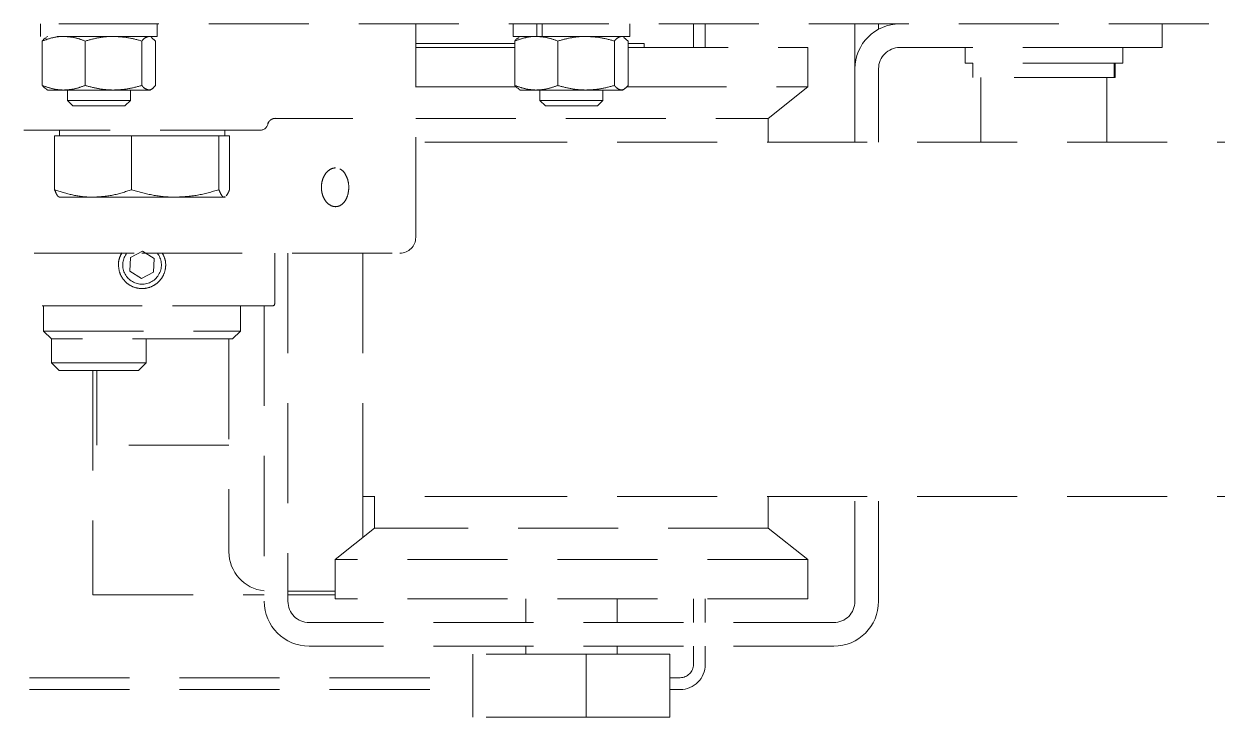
# Model space of a CAD drawing. Header units: millimetres. Extents: x 5227 to 261376, y 53707 to 123566.
# Drawn here: x 94620.8 to 94772.3, y 106781.5 to 106869.5 of the extents above; entities that cross this region are included whole.
import ezdxf

# ---------------------------------------------------------------- set-up
doc = ezdxf.new("R2010")
doc.units = ezdxf.units.MM
doc.linetypes.add('HIDDEN', pattern=[9.525, 6.35, -3.175])
doc.layers.get('0').update_dxf_attribs({"lineweight": 0})
doc.layers.add('PV_DIMENTION_SECOND_ROMANS', color=7, linetype='Continuous', lineweight=0)

# ---------------------------------------------------------------- blocks, each defined once
blk = doc.blocks.new('5251YJ5ET1M5TU')
at = {"color": 252, "linetype": 'HIDDEN', "lineweight": 0, "ltscale": 2}
for p, q in [((51922.09, 109846.35), (52345.39, 109846.35)), ((51995.99, 109846.35), (51995.99, 109844.75)), ((52010.79, 109844.75), (52010.79, 109846.35)), ((52043.62, 109819.25), (52043.62, 109846.35)), ((52055.99, 109846.35), (52055.99, 109844.75)), ((52058.99, 109846.35), (52058.99, 109844.75)), ((52059.66, 109844.75), (52059.66, 109846.35)), ((52070.79, 109844.75), (52070.79, 109846.35)), ((52078.89, 109843.35), (52078.89, 109846.35)), ((52080.39, 109843.35), (52080.39, 109846.35)), ((52099.39, 109846.35), (52099.39, 109840.65)), ((52102.39, 109846.35), (52102.39, 109845.67)), ((52138.39, 109846.35), (52138.39, 109843.35)), ((52010.79, 109844.75), (51995.99, 109844.75)), ((51996.89, 109844.75), (51996.71, 109844.65)), ((52010.07, 109844.65), (52009.89, 109844.75)), ((52010.06, 109844.61), (52010.58, 109844.17)), ((52058.99, 109844.75), (52055.99, 109844.75)), ((52056.89, 109844.75), (52056.71, 109844.65)), ((52058.99, 109844.75), (52059.49, 109844.75)), ((52059.66, 109844.75), (52059.49, 109844.75)), ((52070.79, 109844.75), (52059.66, 109844.75)), ((52070.07, 109844.65), (52069.89, 109844.75)), ((52070.06, 109844.61), (52070.58, 109844.17)), ((51996.2, 109838.53), (51996.2, 109844.17)), ((52001.65, 109838.53), (52001.65, 109844.17)), ((52008.84, 109838.53), (52008.84, 109844.17)), ((52010.58, 109838.53), (52010.58, 109844.17)), ((52056.2, 109843.85), (52043.62, 109843.85)), ((52043.62, 109843.35), (52056.2, 109843.35)), ((52056.2, 109838.53), (52056.2, 109844.17)), ((52061.65, 109838.53), (52061.65, 109844.17)), ((52068.84, 109838.53), (52068.84, 109844.17)), ((52070.58, 109838.53), (52070.58, 109844.17)), ((52072.64, 109843.85), (52070.58, 109843.85)), ((52070.58, 109843.35), (52093.39, 109843.35)), ((52072.64, 109843.35), (52072.64, 109843.85)), ((52093.39, 109838.35), (52093.39, 109843.35)), ((52133.39, 109843.35), (52105.09, 109843.35)), ((52113.39, 109843.35), (52113.39, 109841.35)), ((52133.39, 109841.35), (52133.39, 109843.35)), ((52138.39, 109843.35), (52133.39, 109843.35)), ((52099.39, 109831.35), (52099.39, 109840.65)), ((52102.39, 109831.35), (52102.39, 109840.65)), ((52133.39, 109841.35), (52113.39, 109841.35)), ((52114.34, 109841.35), (52114.34, 109839.55)), ((52132.3, 109841.35), (52132.3, 109839.55)), ((52132.41, 109839.55), (52132.41, 109841.35)), ((52132.44, 109839.55), (52132.44, 109841.35)), ((52132.3, 109839.55), (52114.34, 109839.55)), ((52115.39, 109839.55), (52115.39, 109831.35)), ((52131.39, 109831.35), (52131.39, 109839.55)), ((52132.3, 109839.55), (52132.41, 109839.55)), ((52132.44, 109839.55), (52132.41, 109839.55)), ((51996.71, 109838.06), (51996.89, 109837.95)), ((51996.89, 109837.95), (51998.92, 109837.95)), ((51998.92, 109837.95), (52005.25, 109837.95)), ((51999.39, 109837.95), (51999.39, 109836.64)), ((52005.25, 109837.95), (52009.71, 109837.95)), ((52007.39, 109836.64), (52007.39, 109837.95)), ((52009.71, 109837.95), (52009.89, 109837.95)), ((52009.89, 109837.95), (52010.07, 109838.06)), ((52043.62, 109838.35), (52056.35, 109838.35)), ((52056.71, 109838.06), (52056.89, 109837.95)), ((52056.89, 109837.95), (52058.92, 109837.95)), ((52058.92, 109837.95), (52065.25, 109837.95)), ((52059.39, 109837.95), (52059.39, 109836.64)), ((52065.25, 109837.95), (52069.71, 109837.95)), ((52067.39, 109836.64), (52067.39, 109837.95)), ((52069.71, 109837.95), (52069.89, 109837.95)), ((52069.89, 109837.95), (52070.07, 109838.06)), ((52070.4, 109838.35), (52093.39, 109838.35)), ((52088.39, 109834.35), (52093.39, 109838.35)), ((51999.39, 109836.64), (52000.08, 109835.95)), ((51999.39, 109836.64), (52007.39, 109836.64)), ((52000.08, 109835.95), (52006.7, 109835.95)), ((52006.7, 109835.95), (52007.39, 109836.64)), ((52059.39, 109836.64), (52060.08, 109835.95)), ((52059.39, 109836.64), (52067.39, 109836.64)), ((52060.08, 109835.95), (52066.7, 109835.95)), ((52066.7, 109835.95), (52067.39, 109836.64)), ((52025.76, 109834.36), (52025.8, 109834.35)), ((52025.8, 109834.35), (52035.64, 109834.35)), ((52043.62, 109834.35), (52088.39, 109834.35)), ((52088.39, 109831.35), (52088.39, 109834.35)), ((51998.37, 109832.85), (51998.37, 109832.15)), ((52019.37, 109832.15), (52019.37, 109832.85)), ((52024.85, 109833.67), (52024.84, 109833.69)), ((51997.76, 109832.15), (51997.76, 109825.29)), ((51997.76, 109832.15), (52002.64, 109832.15)), ((52002.64, 109832.15), (52007.53, 109832.15)), ((52007.53, 109832.15), (52007.53, 109825.29)), ((52007.53, 109832.15), (52013.08, 109832.15)), ((52013.08, 109832.15), (52018.63, 109832.15)), ((52018.63, 109832.15), (52018.63, 109825.29)), ((52018.63, 109832.15), (52019.3, 109832.15)), ((52019.3, 109832.15), (52019.97, 109832.15)), ((52019.97, 109832.15), (52019.97, 109825.29)), ((52057.46, 109831.35), (52043.62, 109831.35)), ((52272.39, 109831.35), (52057.46, 109831.35)), ((51998.3, 109824.39), (51998.37, 109824.35)), ((52002.64, 109824.35), (51998.37, 109824.35)), ((52002.64, 109824.35), (52013.08, 109824.35)), ((52019.3, 109824.35), (52013.08, 109824.35)), ((52019.43, 109824.43), (52019.3, 109824.35)), ((52019.3, 109824.35), (52019.37, 109824.35)), ((52019.37, 109824.35), (52019.43, 109824.39)), ((52007.4, 109816.68), (52008.94, 109817.48)), ((52008.87, 109817.25), (52008.86, 109817.25)), ((52010.4, 109816.55), (52008.94, 109817.48)), ((52025.72, 109810.85), (52025.72, 109817.25)), ((52027.39, 109817.25), (52027.39, 109773.05)), ((52036.89, 109817.25), (52036.89, 109786.35)), ((52007.33, 109814.95), (52007.4, 109816.68)), ((52010.33, 109814.82), (52010.4, 109816.55)), ((52007.33, 109814.95), (52008.79, 109814.02)), ((52010.33, 109814.82), (52008.79, 109814.02)), ((52008.39, 109812.79), (52008.74, 109812.75)), ((51996.37, 109810.55), (51996.37, 109807.35)), ((52021.37, 109807.35), (52021.37, 109810.55)), ((52024.39, 109810.55), (52024.39, 109773.05)), ((51996.37, 109807.35), (51997.37, 109806.35)), ((51996.37, 109807.35), (52021.37, 109807.35)), ((52020.37, 109806.35), (52021.37, 109807.35)), ((52020.37, 109806.35), (51997.37, 109806.35)), ((51997.39, 109806.35), (51997.39, 109803.32)), ((52009.39, 109803.32), (52009.39, 109806.35)), ((52019.89, 109806.35), (52019.89, 109779.35)), ((51997.39, 109803.32), (51998.35, 109802.35)), ((51997.39, 109803.32), (52009.39, 109803.32)), ((51998.35, 109802.35), (52008.42, 109802.35)), ((52002.64, 109802.35), (52002.64, 109773.85)), ((52003.14, 109792.85), (52003.14, 109802.35)), ((52008.42, 109802.35), (52009.39, 109803.32)), ((52019.89, 109792.85), (52003.14, 109792.85)), ((52057.46, 109786.35), (52036.89, 109786.35)), ((52036.89, 109786.35), (52036.89, 109781.15)), ((52038.39, 109786.35), (52038.39, 109782.35)), ((52272.39, 109786.35), (52057.46, 109786.35)), ((52088.39, 109782.35), (52088.39, 109786.35)), ((52099.39, 109773.05), (52099.39, 109786.35)), ((52102.39, 109773.05), (52102.39, 109786.35)), ((52038.39, 109782.35), (52033.39, 109778.35)), ((52088.39, 109782.35), (52038.39, 109782.35)), ((52093.39, 109778.35), (52088.39, 109782.35)), ((52033.39, 109778.35), (52033.39, 109773.35)), ((52093.39, 109778.35), (52033.39, 109778.35)), ((52093.39, 109773.35), (52093.39, 109778.35)), ((52002.64, 109773.85), (52024.39, 109773.85)), ((52027.39, 109774.35), (52030.39, 109774.35)), ((52027.39, 109773.85), (52033.39, 109773.85)), ((52033.39, 109774.35), (52030.39, 109774.35)), ((52093.39, 109773.35), (52033.39, 109773.35)), ((52057.59, 109773.35), (52057.59, 109770.35)), ((52069.19, 109770.35), (52069.19, 109773.35)), ((52078.89, 109770.35), (52078.89, 109773.35)), ((52080.39, 109770.35), (52080.39, 109773.35)), ((52096.69, 109770.35), (52030.09, 109770.35)), ((52096.69, 109767.35), (52030.09, 109767.35)), ((52057.59, 109767.35), (52057.59, 109766.35)), ((52069.19, 109766.35), (52069.19, 109767.35)), ((52078.89, 109765.05), (52078.89, 109767.35)), ((52080.39, 109765.05), (52080.39, 109767.35)), ((52065.26, 109766.35), (52050.89, 109766.35)), ((52050.89, 109758.35), (52050.89, 109766.35)), ((52065.26, 109758.35), (52065.26, 109766.35)), ((52065.26, 109766.35), (52075.89, 109766.35)), ((52075.89, 109766.35), (52075.89, 109758.35)), ((51918.39, 109763.35), (52050.89, 109763.35)), ((52075.89, 109763.35), (52077.19, 109763.35)), ((51918.39, 109761.85), (52050.89, 109761.85)), ((52075.89, 109761.85), (52077.19, 109761.85)), ((52065.26, 109758.35), (52050.89, 109758.35)), ((52065.26, 109758.35), (52075.89, 109758.35))]:
    blk.add_line(p, q, dxfattribs=at)
for centre, radius, start, end in [((52105.09, 109840.65), 5.7, 90, 180), ((52105.09, 109840.65), 2.7, 90, 180), ((52023.87, 109833.85), 1, 270, 349.2445), ((52041.62, 109819.25), 2, 270, 0), ((52008.87, 109815.75), 3, 149.3157, 181.6627), ((52008.87, 109815.75), 2.45, 141.6561, 267.5764), ((52008.87, 109815.75), 2.45, 267.5764, 38.5367), ((52008.87, 109815.75), 3, 285.4501, 30.6638), ((52025.42, 109810.85), 0.3, 270, 0), ((52024.89, 109779.35), 5, 180, 264.2608), ((52030.09, 109773.05), 5.7, 180, 270), ((52030.09, 109773.05), 2.7, 180, 270), ((52096.69, 109773.05), 5.7, 270, 0), ((52096.69, 109773.05), 2.7, 270, 0), ((52077.19, 109765.05), 3.2, 270, 0), ((52077.19, 109765.05), 1.7, 270, 0)]:
    blk.add_arc(centre, radius, start, end, dxfattribs=at)
for points, knots in [([(51998.92, 109844.75), (51998.86, 109844.75), (51998.37, 109844.75), (51997.45, 109844.62), (51996.62, 109844.32), (51996.2, 109844.17)], [0, 0, 0, 0, 0.070077, 0.530778, 1, 1, 1, 1]), ([(51996.2, 109844.17), (51996.27, 109844.26), (51996.44, 109844.47), (51996.61, 109844.54), (51996.71, 109844.57)], [0, 0, 0, 0, 0.43153, 1, 1, 1, 1]), ([(52001.65, 109844.17), (52001.21, 109844.33), (52000.32, 109844.66), (51999.39, 109844.72), (51998.92, 109844.75)], [0, 0, 0, 0, 0.495458, 1, 1, 1, 1]), ([(52005.25, 109844.75), (52005.16, 109844.75), (52004.52, 109844.75), (52003.3, 109844.62), (52002.21, 109844.32), (52001.65, 109844.17)], [0, 0, 0, 0, 0.070077, 0.530778, 1, 1, 1, 1]), ([(52008.84, 109844.17), (52008.26, 109844.33), (52007.08, 109844.66), (52005.86, 109844.72), (52005.25, 109844.75)], [0, 0, 0, 0, 0.495458, 1, 1, 1, 1]), ([(52008.84, 109844.17), (52008.92, 109844.26), (52009.2, 109844.6), (52009.49, 109844.69), (52009.71, 109844.75)], [0, 0, 0, 0, 0.257551, 1, 1, 1, 1]), ([(52058.92, 109844.75), (52058.86, 109844.75), (52058.37, 109844.75), (52057.45, 109844.62), (52056.62, 109844.32), (52056.2, 109844.17)], [0, 0, 0, 0, 0.070077, 0.530778, 1, 1, 1, 1]), ([(52056.2, 109844.17), (52056.27, 109844.26), (52056.44, 109844.47), (52056.61, 109844.54), (52056.71, 109844.57)], [0, 0, 0, 0, 0.43153, 1, 1, 1, 1]), ([(52061.65, 109844.17), (52061.21, 109844.33), (52060.32, 109844.66), (52059.39, 109844.72), (52058.92, 109844.75)], [0, 0, 0, 0, 0.495458, 1, 1, 1, 1]), ([(52065.25, 109844.75), (52065.16, 109844.75), (52064.52, 109844.75), (52063.3, 109844.62), (52062.21, 109844.32), (52061.65, 109844.17)], [0, 0, 0, 0, 0.070077, 0.530778, 1, 1, 1, 1]), ([(52068.84, 109844.17), (52068.26, 109844.33), (52067.08, 109844.66), (52065.86, 109844.72), (52065.25, 109844.75)], [0, 0, 0, 0, 0.495458, 1, 1, 1, 1]), ([(52068.84, 109844.17), (52068.92, 109844.26), (52069.2, 109844.6), (52069.49, 109844.69), (52069.71, 109844.75)], [0, 0, 0, 0, 0.257551, 1, 1, 1, 1]), ([(51998.92, 109837.95), (51998.86, 109837.95), (51998.37, 109837.96), (51997.45, 109838.08), (51996.62, 109838.38), (51996.2, 109838.53)], [0, 0, 0, 0, 0.070077, 0.530778, 1, 1, 1, 1]), ([(51996.2, 109838.53), (51996.27, 109838.44), (51996.44, 109838.23), (51996.61, 109838.17), (51996.71, 109838.13)], [0, 0, 0, 0, 0.43153, 1, 1, 1, 1]), ([(52001.65, 109838.53), (52001.21, 109838.37), (52000.32, 109838.04), (51999.39, 109837.98), (51998.92, 109837.95)], [0, 0, 0, 0, 0.495458, 1, 1, 1, 1]), ([(52005.25, 109837.95), (52005.16, 109837.95), (52004.52, 109837.96), (52003.3, 109838.08), (52002.21, 109838.38), (52001.65, 109838.53)], [0, 0, 0, 0, 0.070077, 0.530778, 1, 1, 1, 1]), ([(52008.84, 109838.53), (52008.26, 109838.37), (52007.08, 109838.04), (52005.86, 109837.98), (52005.25, 109837.95)], [0, 0, 0, 0, 0.495458, 1, 1, 1, 1]), ([(52008.84, 109838.53), (52008.92, 109838.44), (52009.2, 109838.1), (52009.49, 109838.02), (52009.71, 109837.95)], [0, 0, 0, 0, 0.257551, 1, 1, 1, 1]), ([(52009.71, 109837.95), (52009.79, 109837.96), (52010.08, 109837.99), (52010.37, 109838.3), (52010.58, 109838.53)], [0, 0, 0, 0, 0.268634, 1, 1, 1, 1]), ([(52058.92, 109837.95), (52058.86, 109837.95), (52058.37, 109837.96), (52057.45, 109838.08), (52056.62, 109838.38), (52056.2, 109838.53)], [0, 0, 0, 0, 0.070077, 0.530778, 1, 1, 1, 1]), ([(52056.2, 109838.53), (52056.27, 109838.44), (52056.44, 109838.23), (52056.61, 109838.17), (52056.71, 109838.13)], [0, 0, 0, 0, 0.43153, 1, 1, 1, 1]), ([(52061.65, 109838.53), (52061.21, 109838.37), (52060.32, 109838.04), (52059.39, 109837.98), (52058.92, 109837.95)], [0, 0, 0, 0, 0.495458, 1, 1, 1, 1]), ([(52065.25, 109837.95), (52065.16, 109837.95), (52064.52, 109837.96), (52063.3, 109838.08), (52062.21, 109838.38), (52061.65, 109838.53)], [0, 0, 0, 0, 0.070077, 0.530778, 1, 1, 1, 1]), ([(52068.84, 109838.53), (52068.26, 109838.37), (52067.08, 109838.04), (52065.86, 109837.98), (52065.25, 109837.95)], [0, 0, 0, 0, 0.495458, 1, 1, 1, 1]), ([(52068.84, 109838.53), (52068.92, 109838.44), (52069.2, 109838.1), (52069.49, 109838.02), (52069.71, 109837.95)], [0, 0, 0, 0, 0.257551, 1, 1, 1, 1]), ([(52069.71, 109837.95), (52069.79, 109837.96), (52070.08, 109837.99), (52070.37, 109838.3), (52070.58, 109838.53)], [0, 0, 0, 0, 0.268634, 1, 1, 1, 1]), ([(52024.84, 109833.62), (52024.87, 109833.71), (52024.93, 109833.9), (52025.14, 109834.13), (52025.43, 109834.31), (52025.65, 109834.34), (52025.76, 109834.35)], [0, 0, 0, 0, 0.240216, 0.486421, 0.739389, 1, 1, 1, 1]), ([(52024.85, 109833.68), (52024.86, 109833.72), (52024.88, 109833.8), (52024.91, 109833.87), (52024.93, 109833.91)], [0, 0, 0, 0, 0.496944, 1, 1, 1, 1]), ([(52023.87, 109832.85), (52023.82, 109832.85), (52023.72, 109832.85), (52022.88, 109832.85), (52021.5, 109832.85), (52019.55, 109832.85), (52017.54, 109832.85), (52015.78, 109832.85), (52013.98, 109832.85), (52011.67, 109832.85), (52008.87, 109832.85), (52006.07, 109832.85), (52003.27, 109832.85), (52000.58, 109832.85), (51998.18, 109832.85), (51996.56, 109832.85), (51995.52, 109832.85), (51994.71, 109832.85), (51994.01, 109832.85), (51993.92, 109832.85), (51993.87, 109832.85)], [0, 0, 0, 0, 0.058248, 0.119986, 0.18429, 0.249959, 0.315627, 0.347815, 0.380014, 0.441752, 0.5, 0.558248, 0.619986, 0.68429, 0.749959, 0.815627, 0.847815, 0.880014, 0.941752, 1, 1, 1, 1]), ([(52033.44, 109828.06), (52033.63, 109828.03), (52034.02, 109827.98), (52034.52, 109827.56), (52034.89, 109826.93), (52035.11, 109826.15), (52035.14, 109825.32), (52034.98, 109824.51), (52034.66, 109823.83), (52034.19, 109823.34), (52033.76, 109823.16), (52033.31, 109823.13), (52032.85, 109823.24), (52032.31, 109823.64), (52031.89, 109824.27), (52031.65, 109825.05), (52031.62, 109825.89), (52031.79, 109826.69), (52032.16, 109827.38), (52032.67, 109827.86), (52033.12, 109828.05), (52033.38, 109828.06), (52033.44, 109828.06)], [0, 0, 0, 0, 0.053595, 0.107186, 0.160861, 0.214592, 0.268232, 0.321775, 0.375368, 0.429079, 0.482792, 0.5, 0.553595, 0.607186, 0.660861, 0.714592, 0.768232, 0.821775, 0.875368, 0.929079, 0.982792, 1, 1, 1, 1]), ([(52002.64, 109824.35), (52002.53, 109824.35), (52001.65, 109824.36), (52000, 109824.57), (51998.51, 109825.05), (51997.76, 109825.29)], [0, 0, 0, 0, 0.070095, 0.530787, 1, 1, 1, 1]), ([(51997.76, 109825.29), (51997.85, 109825.09), (51998.01, 109824.68), (51998.24, 109824.39), (51998.38, 109824.36), (51998.43, 109824.35)], [0, 0, 0, 0, 0.384641, 0.773015, 1, 1, 1, 1]), ([(52007.53, 109825.29), (52006.73, 109825.03), (52005.13, 109824.5), (52003.48, 109824.4), (52002.64, 109824.35)], [0, 0, 0, 0, 0.495458, 1, 1, 1, 1]), ([(52013.08, 109824.35), (52012.95, 109824.35), (52011.95, 109824.36), (52010.07, 109824.57), (52008.38, 109825.05), (52007.53, 109825.29)], [0, 0, 0, 0, 0.070095, 0.530787, 1, 1, 1, 1]), ([(52018.63, 109825.29), (52017.73, 109825.03), (52015.91, 109824.5), (52014.03, 109824.4), (52013.08, 109824.35)], [0, 0, 0, 0, 0.495458, 1, 1, 1, 1]), ([(52019.3, 109824.35), (52019.25, 109824.36), (52019.11, 109824.39), (52018.89, 109824.68), (52018.72, 109825.09), (52018.63, 109825.29)], [0, 0, 0, 0, 0.226985, 0.61127, 1, 1, 1, 1]), ([(52019.97, 109825.29), (52019.93, 109825.18), (52019.8, 109824.85), (52019.66, 109824.65), (52019.57, 109824.52)], [0, 0, 0, 0, 0.341489, 1, 1, 1, 1]), ([(51976.12, 109817.25), (51976.16, 109817.25), (51976.26, 109817.25), (51977.05, 109817.25), (51978.24, 109817.25), (51979.74, 109817.25), (51981.42, 109817.25), (51983.4, 109817.25), (51985.67, 109817.25), (51988.18, 109817.25), (51990.89, 109817.25), (51993.77, 109817.25), (51997.07, 109817.25), (52000.78, 109817.25), (52004.83, 109817.25), (52007.53, 109817.25), (52008.86, 109817.25)], [0, 0, 0, 0, 0.077635, 0.157672, 0.239953, 0.304285, 0.368608, 0.434309, 0.5, 0.565701, 0.631392, 0.695725, 0.760048, 0.842337, 0.922367, 1, 1, 1, 1]), ([(52005.87, 109815.75), (52005.9, 109815.42), (52005.96, 109814.75), (52006.47, 109813.86), (52007.22, 109813.17), (52008.17, 109812.77), (52009.19, 109812.71), (52010.17, 109812.99), (52011.01, 109813.57), (52011.61, 109814.4), (52011.9, 109815.38), (52011.87, 109816.39), (52011.59, 109816.97), (52011.45, 109817.25)], [0, 0, 0, 0, 0.09102, 0.182006, 0.273902, 0.366416, 0.45795, 0.548459, 0.639446, 0.731687, 0.824045, 0.915144, 1, 1, 1, 1]), ([(52006.3, 109817.25), (52006.16, 109817), (52005.91, 109816.53), (52005.88, 109816), (52005.87, 109815.75)], [0, 0, 0, 0, 0.536646, 1, 1, 1, 1]), ([(52008.87, 109817.25), (52010.2, 109817.25), (52012.9, 109817.25), (52016.96, 109817.25), (52020.66, 109817.25), (52023.96, 109817.25), (52026.84, 109817.25), (52029.55, 109817.25), (52032.07, 109817.25), (52034.33, 109817.25), (52036.31, 109817.25), (52038, 109817.25), (52039.5, 109817.25), (52040.69, 109817.25), (52041.47, 109817.25), (52041.57, 109817.25), (52041.62, 109817.25)], [0, 0, 0, 0, 0.077637, 0.157672, 0.239953, 0.304285, 0.368608, 0.434309, 0.5, 0.565701, 0.631392, 0.695725, 0.760047, 0.842337, 0.922374, 1, 1, 1, 1]), ([(52008.87, 109810.55), (52007.86, 109810.55), (52005.78, 109810.55), (52002.69, 109810.55), (51999.73, 109810.55), (51997.08, 109810.55), (51995.28, 109810.55), (51994.15, 109810.55), (51993.24, 109810.55), (51992.48, 109810.55), (51992.37, 109810.55), (51992.32, 109810.55)], [0, 0, 0, 0, 0.116497, 0.239972, 0.36858, 0.499917, 0.631255, 0.695631, 0.760028, 0.883503, 1, 1, 1, 1]), ([(52025.42, 109810.55), (52025.36, 109810.55), (52025.25, 109810.55), (52024.33, 109810.55), (52022.8, 109810.55), (52020.65, 109810.55), (52018.44, 109810.55), (52016.49, 109810.55), (52014.5, 109810.55), (52011.96, 109810.55), (52009.88, 109810.55), (52008.87, 109810.55)], [0, 0, 0, 0, 0.116497, 0.239972, 0.36858, 0.499917, 0.631255, 0.695631, 0.760028, 0.883503, 1, 1, 1, 1])]:
    blk.add_open_spline(points, degree=3, knots=knots, dxfattribs=at)

msp = doc.modelspace()

# ---------------------------------------------------------------- block references
at = {"layer": 'PV_DIMENTION_SECOND_ROMANS'}
msp.add_blockref('5251YJ5ET1M5TU', (42626.96, -2976.82), dxfattribs=at)

doc.saveas('drawing.dxf')
